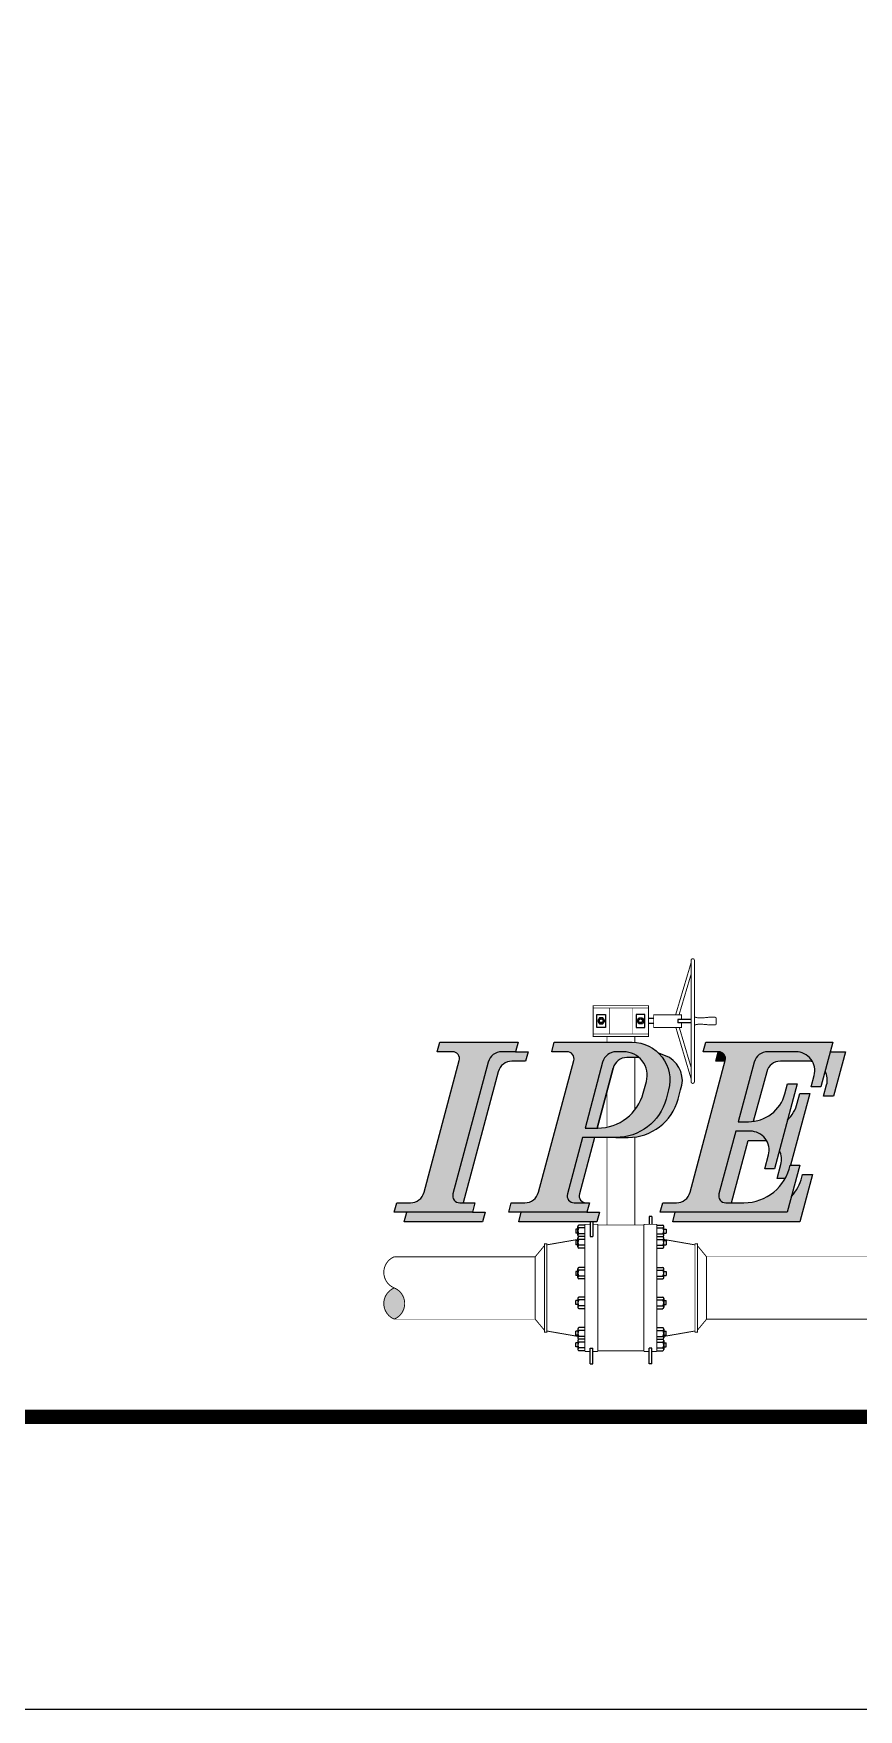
# Model space of a CAD drawing. Header units: millimetres. Extents: x 664.9 to 707.8, y 783.9 to 811.6.
# Drawn here: x 695.191 to 696.97, y 783.873 to 787.487 of the extents above; entities that cross this region are included whole.
import ezdxf

# ---------------------------------------------------------------- set-up
doc = ezdxf.new("R2010")
doc.units = ezdxf.units.MM
doc.layers.add('Carimbo', color=7, linetype='Continuous')
doc.layers.add('LOG-IPE', color=7, linetype='Continuous')

# ---------------------------------------------------------------- blocks, each defined once
blk = doc.blocks.new('LOGO-IPE_U')
at = {"layer": 'LOG-IPE'}
for color, points in [(90, [(0.00598, 0.03594, -0.339454), (0.00306, 0.03369), (0.00016, 0.03369), (-0.00038, 0.03168), (0.01632, 0.03168), (0.01686, 0.03369), (0.01362, 0.03369, -0.493145), (0.01215, 0.0356), (0.01969, 0.06372, -0.339454), (0.02261, 0.06596), (0.02551, 0.06596), (0.02605, 0.06798), (0.00935, 0.06798), (0.00881, 0.06596), (0.01206, 0.06596, -0.493145), (0.01352, 0.06406)]), (170, [(0.01215, 0.0356, 0.493145), (0.01362, 0.03369), (0.01433, 0.03369), (0.02184, 0.0617, -0.339454), (0.02476, 0.06395), (0.02766, 0.06395), (0.0282, 0.06596), (0.02551, 0.06596), (0.02261, 0.06596, 0.339454), (0.01969, 0.06372)]), (170, [(0.04037, 0.04966), (0.04294, 0.04966), (0.04637, 0.06247, -0.339454), (0.0493, 0.06472), (0.05192, 0.06472, 0.181628), (0.0486, 0.06596), (0.04705, 0.06596, 0.339454), (0.04413, 0.06372)]), (170, [(0.06026, 0.05586), (0.06079, 0.05782, 0.361451), (0.05838, 0.06472), (0.05612, 0.06562, -0.268017), (0.05821, 0.05782), (0.05769, 0.05586, -0.339454), (0.04697, 0.04764), (0.04955, 0.04764, 0.339454)]), (90, [(0.06279, 0.03594, -0.339454), (0.05987, 0.03369), (0.05697, 0.03369), (0.05643, 0.03168), (0.08357, 0.03168), (0.08627, 0.04176), (0.08419, 0.04176, -0.355484), (0.07427, 0.03369), (0.07042, 0.03369, -0.493145), (0.06896, 0.0356), (0.07255, 0.04899), (0.07565, 0.04899, -0.493145), (0.07954, 0.04391), (0.07874, 0.04092), (0.08083, 0.04092), (0.08569, 0.05907), (0.08361, 0.05907), (0.08305, 0.05698, -0.339454), (0.07525, 0.05101), (0.07309, 0.05101), (0.0765, 0.06372, -0.339454), (0.07942, 0.06596), (0.08541, 0.06596, -0.493145), (0.08931, 0.06088), (0.08867, 0.05848), (0.09076, 0.05848), (0.0933, 0.06798), (0.06616, 0.06798), (0.06562, 0.06596), (0.06886, 0.06596, -0.493145), (0.07033, 0.06406)]), (170, [(0.06886, 0.06596), (0.06881, 0.06596), (0.06827, 0.06395), (0.0703, 0.06395), (0.07033, 0.06406, 0.493145)]), (170, [(0.07916, 0.0617, -0.339454), (0.08208, 0.06395), (0.08807, 0.06395, -0.05576), (0.08896, 0.06385, 0.275551), (0.08541, 0.06596), (0.07942, 0.06596, 0.339454), (0.0765, 0.06372), (0.07309, 0.05101), (0.07525, 0.05101, 0.032798), (0.07631, 0.05107)]), (170, [(0.09197, 0.05887), (0.09133, 0.05647), (0.09341, 0.05647), (0.09596, 0.06596), (0.09276, 0.06596), (0.09164, 0.06179, -0.188781)]), (170, [(0.08835, 0.05706), (0.08626, 0.05706), (0.0857, 0.05497, -0.131111), (0.08363, 0.05136), (0.08187, 0.04482, -0.188781), (0.0822, 0.04189), (0.0814, 0.0389), (0.08313, 0.0389, 0.075667), (0.08419, 0.04176), (0.08425, 0.04176)]), (170, [(0.0424, 0.04764), (0.03982, 0.04764), (0.0366, 0.0356, 0.493145), (0.03806, 0.03369), (0.04063, 0.03369, -0.493145), (0.03917, 0.0356)]), (170, [(0.07521, 0.04697), (0.07914, 0.04697, 0.267949), (0.07565, 0.04899), (0.07255, 0.04899), (0.06896, 0.0356, 0.493145), (0.07042, 0.03369), (0.07165, 0.03369)]), (170, [(0.08893, 0.03974), (0.08684, 0.03974), (0.08669, 0.03915, -0.116862), (0.08448, 0.03506), (0.08357, 0.03168), (0.05963, 0.03168), (0.05909, 0.02966), (0.08623, 0.02966)]), (170, [(0.01847, 0.02966), (0.01901, 0.03168), (0.01632, 0.03168), (0.00231, 0.03168), (0.00177, 0.02966)]), (170, [(0.04292, 0.02966), (0.04346, 0.03168), (0.04077, 0.03168), (0.02675, 0.03168), (0.02621, 0.02966)])]:
    blk.add_hatch(color=color, dxfattribs=at).paths.add_polyline_path(points)
h = blk.add_hatch(color=90, dxfattribs=at)
h.paths.add_polyline_path([(0.03042, 0.03594, -0.339454), (0.0275, 0.03369), (0.0246, 0.03369), (0.02406, 0.03168), (0.04077, 0.03168), (0.04131, 0.03369), (0.03806, 0.03369, -0.493145), (0.0366, 0.0356), (0.03982, 0.04764), (0.04697, 0.04764, 0.339454), (0.05769, 0.05586), (0.05821, 0.05782, 0.493145), (0.05042, 0.06798), (0.03379, 0.06798), (0.03325, 0.06596), (0.0365, 0.06596, -0.493145), (0.03796, 0.06406)])
h.paths.add_polyline_path([(0.04413, 0.06372, -0.339454), (0.04705, 0.06596), (0.0486, 0.06596, -0.493145), (0.05347, 0.05962), (0.05281, 0.05713, -0.339454), (0.04307, 0.04966), (0.04037, 0.04966)], flags=16)
at = {"layer": 'LOG-IPE', "linetype": 'Continuous'}
blk.add_hatch(color=170, dxfattribs=at).paths.add_polyline_path([(-0.00038, 0.01551, 0.669909), (-0.00038, 0.00885, 0.669732)])
at = {"layer": 'LOG-IPE', "color": 170, "linetype": 'Continuous', "const_width": 0.000202}
blk.add_lwpolyline([(0.06302, 0.05955), (0.06302, 0.08548, -1), (0.06372, 0.08548), (0.06372, 0.05955, -1)], format="xyb", close=True, dxfattribs=at)
at = {"layer": 'LOG-IPE', "color": 170, "linetype": 'Continuous'}
for points, const_width in [([(0.06302, 0.08497), (0.05972, 0.07386)], 0.000202), ([(0.06302, 0.08253), (0.06045, 0.07386)], 0.000202), ([(0.05395, 0.07529), (0.0421, 0.07529)], 0.000101), ([(0.04555, 0.07529), (0.04555, 0.06975)], 0.000101), ([(0.05051, 0.07529), (0.05051, 0.06975)], 0.000101), ([(0.06096, 0.07215), (0.06096, 0.07116), (0.05503, 0.07116), (0.05503, 0.07386), (0.06096, 0.07386), (0.06096, 0.07287)], 0.000202), ([(0.05395, 0.06975), (0.0421, 0.06975)], 0.000101), ([(0.04506, 0.06798), (0.04506, 0.06923)], 0.000202), ([(0.051, 0.06796), (0.051, 0.06923)], 0.000202), ([(0.06302, 0.06019), (0.05976, 0.07116)], 0.000202), ([(0.06302, 0.06263), (0.06049, 0.07116)], 0.000202), ([(0.051, 0.05351), (0.051, 0.06472)], 0.000202), ([(0.04506, 0.04986), (0.04506, 0.05755)], 0.000202), ([(0.04506, 0.02895), (0.04506, 0.04764)], 0.000202), ([(0.051, 0.02895), (0.051, 0.04774)], 0.000202), ([(0.04311, 0.00207), (0.04311, 0.02895)], 0.000202), ([(0.0322, 0.02471), (0.03884, 0.02586)], 0.000202), ([(0.06385, 0.02471), (0.05722, 0.02586)], 0.000202), ([(0.02972, 0.00885), (0.02972, 0.02216), (0.03168, 0.02453)], 0.000202), ([(0.06633, 0.00885), (0.06633, 0.02216), (0.06437, 0.02453)], 0.000202), ([(0.06633, 0.02216), (0.33614, 0.02216)], 0.000101), ([(0.02972, 0.00885), (-0.00038, 0.00885)], 0.000101), ([(0.02972, 0.00885), (0.03168, 0.00649)], 0.000202), ([(0.06633, 0.00885), (0.06437, 0.00649)], 0.000202), ([(0.0322, 0.00631), (0.03884, 0.00516)], 0.000202), ([(0.06385, 0.00631), (0.05722, 0.00516)], 0.000202), ([(0.04311, 0.00207), (0.05294, 0.00207)], 0.000202)]:
    blk.add_lwpolyline(points, dxfattribs=dict(at, const_width=const_width))
at = {"layer": 'LOG-IPE', "color": 170, "linetype": 'Continuous', "const_width": 0.000202}
for points in [[(0.05395, 0.0758), (0.0421, 0.0758), (0.0421, 0.06923), (0.05395, 0.06923)], [(0.0322, 0.00608), (0.0322, 0.02494), (0.03168, 0.02494), (0.03168, 0.00608)], [(0.06385, 0.00608), (0.06385, 0.02494), (0.06437, 0.02494), (0.06437, 0.00608)]]:
    blk.add_lwpolyline(points, close=True, dxfattribs=at)
at = {"layer": 'LOG-IPE', "color": 170, "linetype": 'Continuous'}
for points in [[(0.04289, 0.0739), (0.04476, 0.0739)], [(0.04289, 0.07111), (0.04289, 0.0739)], [(0.04345, 0.07323), (0.04307, 0.07258)], [(0.04307, 0.07258), (0.04345, 0.07192)], [(0.0442, 0.07323), (0.04345, 0.07323)], [(0.04345, 0.07192), (0.0442, 0.07192)], [(0.04457, 0.07258), (0.0442, 0.07323)], [(0.0442, 0.07192), (0.04457, 0.07258)], [(0.04476, 0.0739), (0.04476, 0.07111)], [(0.05316, 0.0739), (0.0513, 0.0739)], [(0.0513, 0.0739), (0.0513, 0.07111)], [(0.05148, 0.07258), (0.05185, 0.07323)], [(0.05185, 0.07192), (0.05148, 0.07258)], [(0.05185, 0.07323), (0.05261, 0.07323)], [(0.05261, 0.07192), (0.05185, 0.07192)], [(0.05261, 0.07323), (0.05298, 0.07258)], [(0.05298, 0.07258), (0.05261, 0.07192)], [(0.05316, 0.07111), (0.05316, 0.0739)], [(0.05503, 0.07307), (0.05395, 0.07307)], [(0.05503, 0.07196), (0.05395, 0.07196)], [(0.06302, 0.07287), (0.06018, 0.07287)], [(0.06018, 0.07287), (0.06018, 0.07215)], [(0.06302, 0.07215), (0.06018, 0.07215)], [(0.04476, 0.07111), (0.04289, 0.07111)], [(0.0513, 0.07111), (0.05316, 0.07111)], [(0.03884, 0.02677), (0.03884, 0.02866)], [(0.04033, 0.02895), (0.03906, 0.02895)], [(0.04033, 0.02895), (0.03907, 0.02895)], [(0.04144, 0.02966), (0.04144, 0.02648)], [(0.042, 0.02966), (0.042, 0.02648)], [(0.05461, 0.0308), (0.05405, 0.0308)], [(0.05405, 0.0308), (0.05405, 0.02909)], [(0.05461, 0.0308), (0.05461, 0.02909)], [(0.05572, 0.02895), (0.05698, 0.02895)], [(0.05572, 0.02895), (0.057, 0.02895)], [(0.05721, 0.02677), (0.05721, 0.02866)], [(0.03839, 0.02809), (0.03839, 0.02721)], [(0.03884, 0.02809), (0.03839, 0.02809)], [(0.03884, 0.02721), (0.03839, 0.02721)], [(0.03839, 0.02561), (0.03839, 0.02474)], [(0.03884, 0.02561), (0.03839, 0.02561)], [(0.03884, 0.02429), (0.03884, 0.02618)], [(0.04033, 0.02833), (0.03907, 0.02833)], [(0.04033, 0.02709), (0.03907, 0.02709)], [(0.04033, 0.02647), (0.03907, 0.02647)], [(0.04033, 0.02585), (0.03907, 0.02585)], [(0.04144, 0.02648), (0.042, 0.02648)], [(0.05572, 0.02833), (0.05698, 0.02833)], [(0.05572, 0.02709), (0.05698, 0.02709)], [(0.05572, 0.02647), (0.05698, 0.02647)], [(0.05572, 0.02585), (0.05698, 0.02585)], [(0.05721, 0.02809), (0.05767, 0.02809)], [(0.05721, 0.02721), (0.05767, 0.02721)], [(0.05721, 0.02429), (0.05721, 0.02618)], [(0.05721, 0.02561), (0.05767, 0.02561)], [(0.05767, 0.02809), (0.05767, 0.02721)], [(0.05767, 0.02561), (0.05767, 0.02474)], [(0.03884, 0.02474), (0.03839, 0.02474)], [(0.04033, 0.02461), (0.03907, 0.02461)], [(0.04033, 0.02399), (0.03907, 0.02399)], [(0.05572, 0.02461), (0.05698, 0.02461)], [(0.05572, 0.02399), (0.05698, 0.02399)], [(0.05721, 0.02474), (0.05767, 0.02474)], [(0.03839, 0.01905), (0.03839, 0.01817)], [(0.03884, 0.01905), (0.03839, 0.01905)], [(0.03884, 0.01817), (0.03839, 0.01817)], [(0.03884, 0.01772), (0.03884, 0.01962)], [(0.04033, 0.01991), (0.03907, 0.01991)], [(0.04033, 0.01929), (0.03907, 0.01929)], [(0.04033, 0.01805), (0.03907, 0.01805)], [(0.05572, 0.01991), (0.05698, 0.01991)], [(0.05572, 0.01929), (0.05698, 0.01929)], [(0.05572, 0.01805), (0.05698, 0.01805)], [(0.05721, 0.01772), (0.05721, 0.01962)], [(0.05721, 0.01905), (0.05767, 0.01905)], [(0.05721, 0.01817), (0.05767, 0.01817)], [(0.05767, 0.01905), (0.05767, 0.01817)], [(0.04033, 0.01743), (0.03907, 0.01743)], [(0.05572, 0.01743), (0.05698, 0.01743)], [(0.03839, 0.01195), (0.03839, 0.01282)], [(0.03884, 0.01282), (0.03839, 0.01282)], [(0.03884, 0.01195), (0.03839, 0.01195)], [(0.03884, 0.01327), (0.03884, 0.01138)], [(0.04033, 0.01356), (0.03907, 0.01356)], [(0.04033, 0.01294), (0.03907, 0.01294)], [(0.04033, 0.0117), (0.03907, 0.0117)], [(0.04033, 0.01108), (0.03907, 0.01108)], [(0.05572, 0.01356), (0.05698, 0.01356)], [(0.05572, 0.01294), (0.05698, 0.01294)], [(0.05572, 0.0117), (0.05698, 0.0117)], [(0.05572, 0.01108), (0.05698, 0.01108)], [(0.05721, 0.01327), (0.05721, 0.01138)], [(0.05721, 0.01282), (0.05767, 0.01282)], [(0.05721, 0.01195), (0.05767, 0.01195)], [(0.05767, 0.01195), (0.05767, 0.01282)], [(0.03839, 0.00541), (0.03839, 0.00628)], [(0.03884, 0.00628), (0.03839, 0.00628)], [(0.03884, 0.00541), (0.03839, 0.00541)], [(0.03839, 0.00293), (0.03839, 0.0038)], [(0.03884, 0.0038), (0.03839, 0.0038)], [(0.03884, 0.00673), (0.03884, 0.00484)], [(0.03884, 0.00425), (0.03884, 0.00236)], [(0.04033, 0.00703), (0.03907, 0.00703)], [(0.04033, 0.00641), (0.03907, 0.00641)], [(0.04033, 0.00517), (0.03907, 0.00517)], [(0.04033, 0.00455), (0.03907, 0.00455)], [(0.04033, 0.00393), (0.03907, 0.00393)], [(0.05572, 0.00703), (0.05698, 0.00703)], [(0.05572, 0.00641), (0.05698, 0.00641)], [(0.05572, 0.00517), (0.05698, 0.00517)], [(0.05572, 0.00455), (0.05698, 0.00455)], [(0.05572, 0.00393), (0.05698, 0.00393)], [(0.05721, 0.00673), (0.05721, 0.00484)], [(0.05721, 0.00628), (0.05767, 0.00628)], [(0.05721, 0.00541), (0.05767, 0.00541)], [(0.05721, 0.00425), (0.05721, 0.00236)], [(0.05721, 0.0038), (0.05767, 0.0038)], [(0.05767, 0.00541), (0.05767, 0.00628)], [(0.05767, 0.00293), (0.05767, 0.0038)], [(0.03884, 0.00293), (0.03839, 0.00293)], [(0.04033, 0.00207), (0.03906, 0.00207)], [(0.04033, 0.00269), (0.03907, 0.00269)], [(0.04033, 0.00207), (0.03907, 0.00207)], [(0.04144, -0.00071), (0.04144, 0.00263)], [(0.04144, 0.00263), (0.042, 0.00263)], [(0.042, -0.00071), (0.042, 0.00263)], [(0.05461, 0.00263), (0.05405, 0.00263)], [(0.05405, -0.00071), (0.05405, 0.00263)], [(0.05461, -0.00071), (0.05461, 0.00263)], [(0.05572, 0.00269), (0.05698, 0.00269)], [(0.05572, 0.00207), (0.057, 0.00207)], [(0.05572, 0.00207), (0.05698, 0.00207)], [(0.05721, 0.00293), (0.05767, 0.00293)], [(0.04144, -0.00071), (0.042, -0.00071)], [(0.05461, -0.00071), (0.05405, -0.00071)]]:
    blk.add_lwpolyline(points, dxfattribs=at)
at = {"layer": 'LOG-IPE', "color": 170, "linetype": 'Continuous', "const_width": 0.000202}
for points in [[(0.06372, 0.07332), (0.06396, 0.07332, 0.088268), (0.06501, 0.07318, 0.027034), (0.06674, 0.07332, -0.032597), (0.06681, 0.07332), (0.06813, 0.07332, -0.414214), (0.0684, 0.07305), (0.0684, 0.07198, -0.414214), (0.06813, 0.07171), (0.06681, 0.07171, -0.032597), (0.06674, 0.07171, 0.027034), (0.06501, 0.07184, 0.088268), (0.06396, 0.07171), (0.06372, 0.07171)], [(0.04144, 0.00193), (0.04047, 0.00193, -0.414214), (0.04033, 0.00207), (0.04033, 0.02895, -0.414214), (0.04047, 0.02909), (0.04144, 0.02909)], [(0.042, 0.02909), (0.04297, 0.02909, -0.414214), (0.04311, 0.02895), (0.05294, 0.02895, -0.414214), (0.05308, 0.02909), (0.05558, 0.02909, -0.414214), (0.05572, 0.02895)], [(0.05405, 0.00193), (0.05308, 0.00193, -0.414214), (0.05294, 0.00207), (0.05294, 0.02895)], [(0.05461, 0.00193), (0.05558, 0.00193, 0.414214), (0.05572, 0.00207), (0.05572, 0.02895)], [(0.02972, 0.02216), (-0.00038, 0.02216, 0.669909), (-0.00038, 0.01551, 0.669909), (-0.00038, 0.00885, 0.669732), (-0.00038, 0.01551)], [(0.06633, 0.00885), (0.33614, 0.00885, 0.669909), (0.33614, 0.01551, 0.669909), (0.33614, 0.02216, 0.669732), (0.33614, 0.01551)], [(0.042, 0.00193), (0.04297, 0.00193, 0.414214), (0.04311, 0.00207)]]:
    blk.add_lwpolyline(points, format="xyb", dxfattribs=at)
at = {"layer": 'LOG-IPE', "color": 90}
for points in [[(0.01686, 0.03369), (0.01632, 0.03168), (-0.00038, 0.03168), (0.00016, 0.03369), (0.00306, 0.03369, 0.339454), (0.00598, 0.03594), (0.01352, 0.06406, 0.493145), (0.01206, 0.06596), (0.00881, 0.06596), (0.00935, 0.06798), (0.02605, 0.06798), (0.02551, 0.06596), (0.02261, 0.06596, 0.339454), (0.01969, 0.06372), (0.01215, 0.0356, 0.493145), (0.01362, 0.03369)], [(0.04697, 0.04764), (0.03982, 0.04764), (0.0366, 0.0356, 0.493145), (0.03806, 0.03369), (0.04131, 0.03369), (0.04077, 0.03168), (0.02406, 0.03168), (0.0246, 0.03369), (0.0275, 0.03369, 0.339454), (0.03042, 0.03594), (0.03796, 0.06406, 0.493145), (0.0365, 0.06596), (0.03325, 0.06596), (0.03379, 0.06798), (0.05042, 0.06798, -0.493145), (0.05821, 0.05782), (0.05769, 0.05586, -0.339454)], [(0.05281, 0.05713), (0.05347, 0.05962, 0.493145), (0.0486, 0.06596), (0.04705, 0.06596, 0.339454), (0.04413, 0.06372), (0.04037, 0.04966), (0.04307, 0.04966, 0.339454)]]:
    blk.add_lwpolyline(points, format="xyb", close=True, dxfattribs=at)
at = {"layer": 'LOG-IPE', "color": 170}
for points in [[(0.02551, 0.06596), (0.0282, 0.06596), (0.02766, 0.06395), (0.02476, 0.06395, 0.339454), (0.02184, 0.0617), (0.01433, 0.03369)], [(0.05192, 0.06472), (0.0493, 0.06472, 0.339454), (0.04637, 0.06247), (0.04294, 0.04966), (0.04637, 0.06247)], [(0.04697, 0.04764), (0.04955, 0.04764, 0.339454), (0.06026, 0.05586), (0.06079, 0.05782, 0.361451), (0.05838, 0.06472), (0.05612, 0.06562)], [(0.09276, 0.06596), (0.09596, 0.06596), (0.09341, 0.05647), (0.09133, 0.05647), (0.09197, 0.05887, 0.188781), (0.09164, 0.06179)], [(0.08896, 0.06385, 0.05576), (0.08807, 0.06395), (0.08208, 0.06395, 0.339454), (0.07916, 0.0617), (0.07631, 0.05107)], [(0.08363, 0.05136, 0.131111), (0.0857, 0.05497), (0.08626, 0.05706), (0.08835, 0.05706), (0.08425, 0.04176)], [(0.0424, 0.04764), (0.03917, 0.0356, 0.493145), (0.04063, 0.03369)], [(0.08312, 0.0389), (0.0814, 0.0389), (0.0822, 0.04189, 0.188781), (0.08187, 0.04482)], [(0.08448, 0.03506, 0.116862), (0.08669, 0.03915), (0.08684, 0.03974), (0.08893, 0.03974), (0.08623, 0.02966), (0.05909, 0.02966), (0.05963, 0.03168)]]:
    blk.add_lwpolyline(points, format="xyb", dxfattribs=at)
at = {"layer": 'LOG-IPE', "color": 90}
blk.add_lwpolyline([(0.08419, 0.04176), (0.08627, 0.04176), (0.08357, 0.03168), (0.05643, 0.03168), (0.05697, 0.03369), (0.05987, 0.03369, 0.339454), (0.06279, 0.03594), (0.07033, 0.06406, 0.493145), (0.06886, 0.06596), (0.06562, 0.06596), (0.06616, 0.06798), (0.0933, 0.06798), (0.09076, 0.05848), (0.08867, 0.05848), (0.08931, 0.06088, 0.493145), (0.08541, 0.06596), (0.07942, 0.06596, 0.339454), (0.0765, 0.06372), (0.07309, 0.05101), (0.07525, 0.05101, 0.339454), (0.08305, 0.05698), (0.08361, 0.05907), (0.08569, 0.05907), (0.08083, 0.04092), (0.07874, 0.04092), (0.07954, 0.04391, 0.493145), (0.07565, 0.04899), (0.07255, 0.04899), (0.06896, 0.0356, 0.493145), (0.07042, 0.03369), (0.07429, 0.03369, 0.355106), (0.08419, 0.04176)], format="xyb", dxfattribs=at)
at = {"layer": 'LOG-IPE', "color": 170}
for points in [[(0.0703, 0.06395), (0.06827, 0.06395), (0.06881, 0.06596)], [(0.07165, 0.03369), (0.07521, 0.04697), (0.07914, 0.04697)], [(0.01632, 0.03168), (0.01901, 0.03168), (0.01847, 0.02966), (0.00177, 0.02966), (0.00231, 0.03168)], [(0.04077, 0.03168), (0.04346, 0.03168), (0.04292, 0.02966), (0.02621, 0.02966), (0.02675, 0.03168)]]:
    blk.add_lwpolyline(points, dxfattribs=at)
at = {"layer": 'LOG-IPE', "color": 90}
blk.add_lwpolyline([(0.08403, 0.04117), (0.08419, 0.04176)], dxfattribs=at)
at = {"layer": 'LOG-IPE', "color": 170, "linetype": 'Continuous'}
for points in [[(0.03906, 0.02895, 0.721574), (0.03907, 0.02833, 0.721574)], [(0.05698, 0.02833, 0.721574), (0.057, 0.02895, 0.721574)], [(0.03907, 0.02833, 0.371382), (0.03907, 0.02709, 0.371382)], [(0.03906, 0.02709, 0.721574), (0.03907, 0.02647, 0.721574)], [(0.03906, 0.02647, 0.721574), (0.03907, 0.02585, 0.721574)], [(0.03907, 0.02585, 0.371382), (0.03907, 0.02461, 0.371382)], [(0.05698, 0.02709, 0.371382), (0.05698, 0.02833, 0.371382)], [(0.05698, 0.02647, 0.721574), (0.057, 0.02709, 0.721574)], [(0.05698, 0.02585, 0.721574), (0.057, 0.02647, 0.721574)], [(0.05698, 0.02461, 0.371382), (0.05698, 0.02585, 0.371382)], [(0.03906, 0.02461, 0.721574), (0.03907, 0.02399, 0.721574)], [(0.05698, 0.02399, 0.721574), (0.057, 0.02461, 0.721574)], [(0.03906, 0.01991, 0.721574), (0.03907, 0.01929, 0.721574)], [(0.03907, 0.01929, 0.371382), (0.03907, 0.01805, 0.371382)], [(0.03906, 0.01805, 0.721574), (0.03907, 0.01743, 0.721574)], [(0.05698, 0.01929, 0.721574), (0.057, 0.01991, 0.721574)], [(0.05698, 0.01805, 0.371382), (0.05698, 0.01929, 0.371382)], [(0.05698, 0.01743, 0.721574), (0.057, 0.01805, 0.721574)], [(0.03907, 0.01356, 0.721574), (0.03906, 0.01295, 0.721574)], [(0.03907, 0.01294, 0.371382), (0.03907, 0.0117, 0.371382)], [(0.03907, 0.0117, 0.721574), (0.03906, 0.01109, 0.721574)], [(0.057, 0.01295, 0.721574), (0.05698, 0.01356, 0.721574)], [(0.05698, 0.0117, 0.371382), (0.05698, 0.01294, 0.371382)], [(0.057, 0.01109, 0.721574), (0.05698, 0.0117, 0.721574)], [(0.03907, 0.00703, 0.721574), (0.03906, 0.00641, 0.721574)], [(0.03907, 0.00641, 0.371382), (0.03907, 0.00517, 0.371382)], [(0.03907, 0.00517, 0.721574), (0.03906, 0.00455, 0.721574)], [(0.03907, 0.00455, 0.721574), (0.03906, 0.00393, 0.721574)], [(0.03907, 0.00393, 0.371382), (0.03907, 0.00269, 0.371382)], [(0.057, 0.00641, 0.721574), (0.05698, 0.00703, 0.721574)], [(0.05698, 0.00517, 0.371382), (0.05698, 0.00641, 0.371382)], [(0.057, 0.00455, 0.721574), (0.05698, 0.00517, 0.721574)], [(0.057, 0.00393, 0.721574), (0.05698, 0.00455, 0.721574)], [(0.05698, 0.00269, 0.371382), (0.05698, 0.00393, 0.371382)], [(0.03907, 0.00269, 0.721574), (0.03906, 0.00207, 0.721574)], [(0.057, 0.00207, 0.721574), (0.05698, 0.00269, 0.721574)]]:
    blk.add_lwpolyline(points, format="xyb", dxfattribs=at)
for centre, radius in [((0.04382, 0.07258), 0.000609), ((0.04382, 0.07258), 0.000385), ((0.05223, 0.07258), 0.000609), ((0.05223, 0.07258), 0.000385)]:
    blk.add_circle(centre, radius, dxfattribs=at)

msp = doc.modelspace()

# ---------------------------------------------------------------- linework, layer by layer
at = {"layer": 'Carimbo', "color": 7}
msp.add_lwpolyline([(707.8338, 783.8728), (664.929, 783.8728), (664.929, 811.6347), (707.8338, 811.6347)], close=True, dxfattribs=at)
at = {"layer": 'Carimbo', "color": 7, "const_width": 0.0315}
msp.add_lwpolyline([(707.2029, 784.5038), (666.8219, 784.5038), (666.8219, 811.0038), (707.2029, 811.0038)], close=True, dxfattribs=at)

# ---------------------------------------------------------------- block references
at = {"xscale": 10.09523818959849, "yscale": 10.09523818959849, "zscale": 10.09523818959851}
msp.add_blockref('LOGO-IPE_U', (695.9728, 784.6252), dxfattribs=at)

doc.saveas('drawing.dxf')
